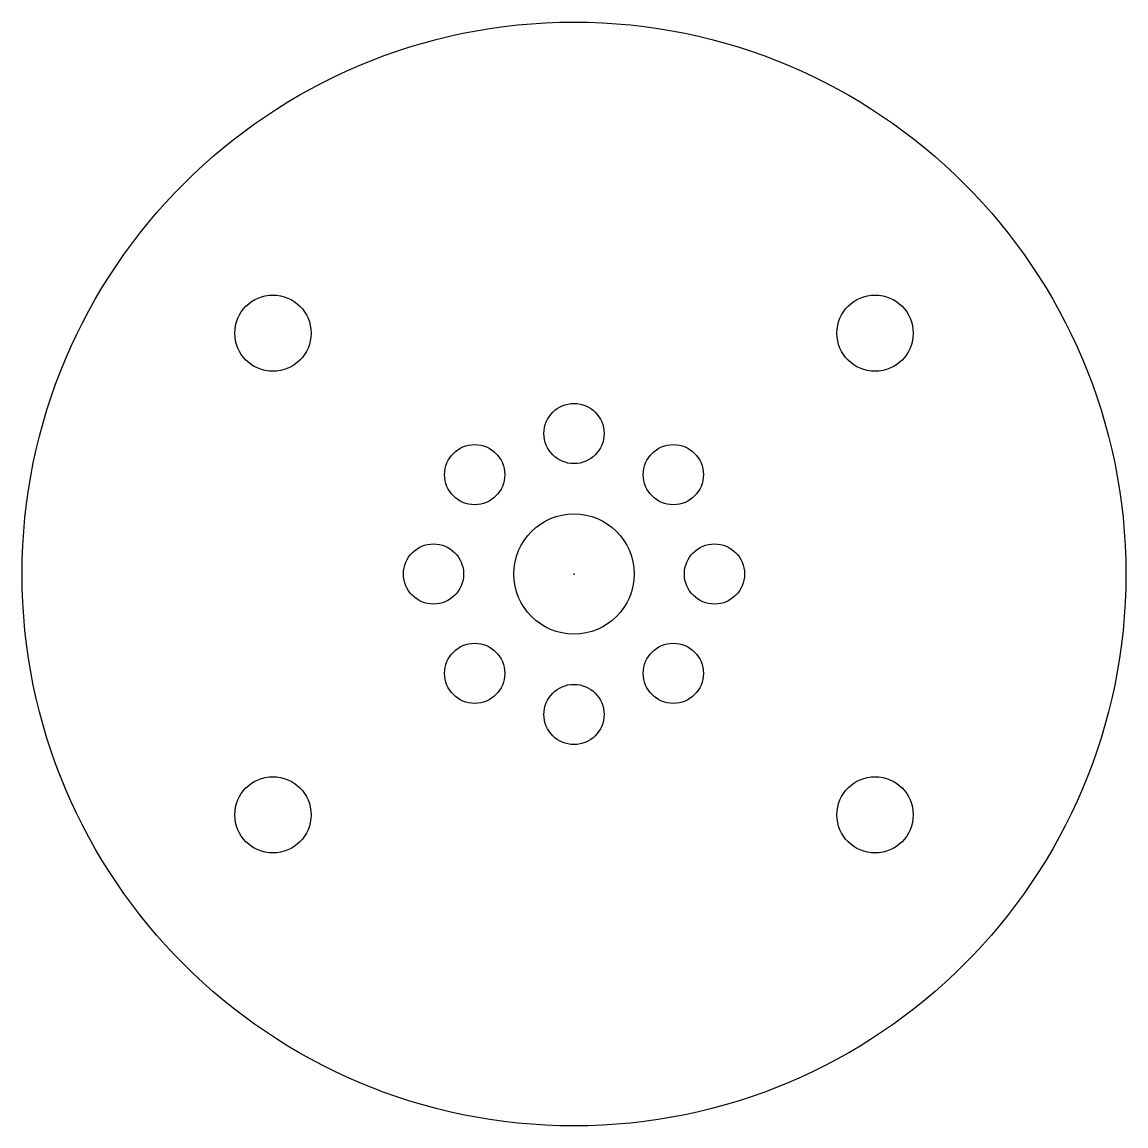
# Model space of a CAD drawing. Header units: millimetres. Extents: x -27.5 to 27.5, y -27.5 to 27.5.
import ezdxf

# ---------------------------------------------------------------- set-up
doc = ezdxf.new("R2010")
doc.units = ezdxf.units.MM
doc.header["$PDSIZE"] = -1

msp = doc.modelspace()

# ---------------------------------------------------------------- linework, layer by layer
at = {"color": 7, "linetype": 'Continuous'}
for centre, radius in [((0, 0), 27.5), ((-15, 12), 1.9), ((15, 12), 1.9), ((0, 7), 1.5), ((-4.95, 4.95), 1.5), ((4.95, 4.95), 1.5), ((0, 0), 3), ((-7, 0), 1.5), ((7, 0), 1.5), ((-4.95, -4.95), 1.5), ((4.95, -4.95), 1.5), ((0, -7), 1.5), ((-15, -12), 1.9), ((15, -12), 1.9)]:
    msp.add_circle(centre, radius, dxfattribs=at)
msp.add_point((0, 0), dxfattribs=at)
msp.add_point((0, 0), dxfattribs=at)
msp.add_point((0, 0), dxfattribs=at)
msp.add_point((0, 0), dxfattribs=at)
msp.add_point((0, 0), dxfattribs=at)

doc.saveas('drawing.dxf')
